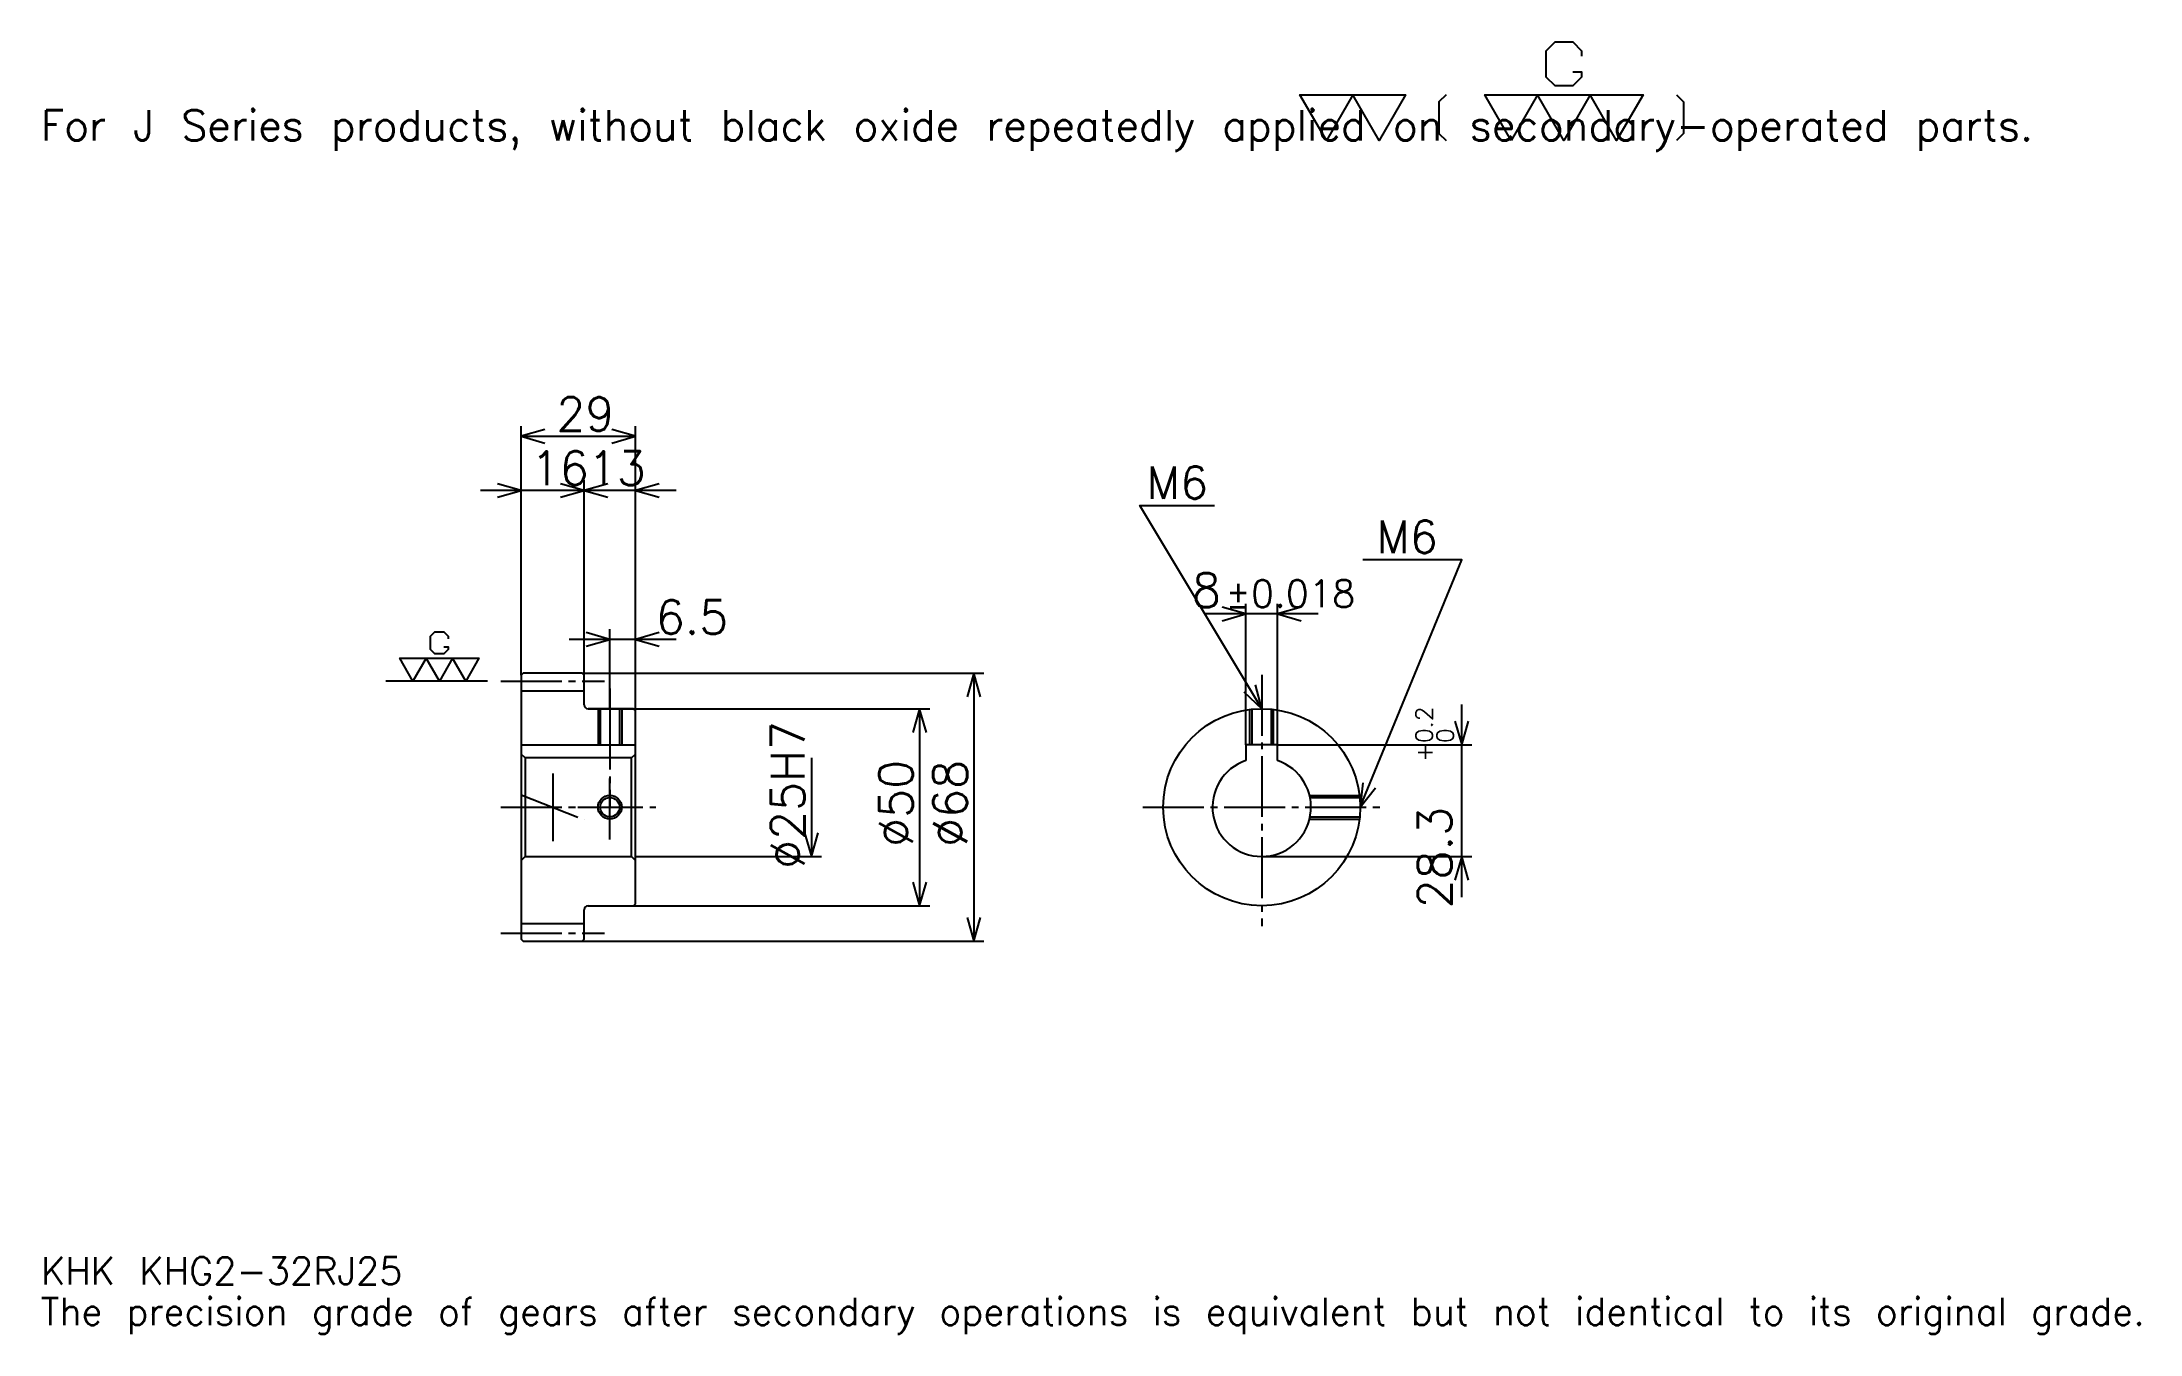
# Model space of a CAD drawing. Extents: x 17 to 550, y 6 to 334.
import ezdxf

# ---------------------------------------------------------------- set-up
doc = ezdxf.new("R2010")
doc.units = 0
doc.linetypes.add('DASHDOT', pattern=[20.608695, 15.456522, -1.717391, 1.717391, -1.717391])
doc.layers.get('0').update_dxf_attribs({"linetype": 'CONTINUOUS'})
doc.layers.add('DASHDOT', color=6, linetype='DASHDOT')
doc.styles.add('KANJI', font='TXT', dxfattribs={"bigfont": 'BIGFONT'})

msp = doc.modelspace()

# ---------------------------------------------------------------- linework, layer by layer
at = {"color": 5}
for p, q in [((139.108704, 173.967392), (139.108704, 236.652176)), ((168.108704, 173.967392), (168.108704, 236.652176)), ((139.108704, 234.07608), (168.108704, 234.07608)), ((165.413055, 220.33696), (128.804352, 220.33696)), ((178.413055, 220.33696), (144.804352, 220.33696)), ((155.108704, 173.967392), (155.108704, 222.913055)), ((341.369568, 189.010864), (312.760864, 189.010864)), ((323.065247, 155.767395), (323.065247, 191.58696)), ((331.065247, 155.767395), (331.065247, 191.58696)), ((178.413055, 182.554352), (151.304352, 182.554352)), ((161.608704, 173.967392), (161.608704, 185.130432)), ((139.108704, 173.467392), (139.108704, 173.967392)), ((154.608704, 173.967392), (168.108704, 173.967392)), ((155.108704, 173.467392), (155.108704, 173.967392)), ((161.608704, 164.967392), (161.608704, 173.967392)), ((161.608704, 164.967392), (161.608704, 173.967392)), ((168.108704, 173.967392), (256.554352, 173.967392)), ((168.108704, 164.467392), (168.108704, 173.967392)), ((253.978271, 173.967392), (253.978271, 105.967392)), ((377.826111, 117.163048), (377.826111, 166.071747)), ((156.108704, 164.967392), (168.108704, 164.967392)), ((168.108704, 164.967392), (242.815216, 164.967392)), ((240.239136, 164.967392), (240.239136, 114.967392)), ((331.065247, 155.767395), (380.402161, 155.767395)), ((212.76088, 152.467392), (212.76088, 127.467392)), ((168.108704, 127.467392), (215.336975, 127.467392)), ((327.065247, 127.467392), (380.402161, 127.467392)), ((156.108704, 114.967392), (168.108704, 114.967392)), ((168.108704, 114.967392), (242.815216, 114.967392)), ((154.608704, 105.967392), (168.108704, 105.967392)), ((168.108704, 105.967392), (256.554352, 105.967392))]:
    msp.add_line(p, q, dxfattribs=at)
at = {"color": 7}
for p, q in [((130.521744, 171.967392), (104.76088, 171.967392)), ((147.108704, 148.554352), (147.108704, 131.380432))]:
    msp.add_line(p, q, dxfattribs=at)
at = {"color": 4}
for p, q in [((139.108704, 169.467392), (155.108704, 169.467392)), ((139.108704, 155.767395), (168.108704, 155.767395)), ((140.108704, 152.467392), (140.108704, 127.467392)), ((167.108704, 152.467392), (168.108704, 153.467392)), ((167.108704, 127.467392), (168.108704, 126.467392)), ((139.108704, 110.467392), (155.108704, 110.467392))]:
    msp.add_line(p, q, dxfattribs=at)
at = {"color": 7}
for points in [[(405.991333, 326.544769), (408.223938, 326.544769), (408.223938, 325.2052), (405.991333, 322.972595), (401.526093, 322.972595), (399.293488, 325.2052), (399.293488, 331.903046), (401.526093, 334.135651), (405.991333, 334.135651), (408.223938, 331.903046), (408.223938, 330.563477)], [(343.478271, 309.130432), (336.780457, 320.73999), (363.571747, 320.73999), (356.873932, 309.130432), (350.176086, 320.73999), (343.478271, 309.130432)], [(373.841736, 320.73999), (372.055664, 318.953918), (372.055664, 310.916504), (373.841736, 309.130432)], [(390.363037, 309.130432), (383.665222, 320.73999), (423.852173, 320.73999), (417.154358, 309.130432), (410.456543, 320.73999), (403.758698, 309.130432), (397.060883, 320.73999), (390.363037, 309.130432)], [(432.33609, 320.73999), (434.122192, 318.953918), (434.122192, 310.916504), (432.33609, 309.130432)], [(119.444572, 180.674561), (120.560883, 180.674561), (120.560883, 180.004791), (119.444572, 178.888489), (117.211967, 178.888489), (116.095657, 180.004791), (116.095657, 183.353699), (117.211967, 184.470001), (119.444572, 184.470001), (120.560883, 183.353699), (120.560883, 182.683914)], [(111.630447, 171.967392), (108.281532, 177.772171), (128.375015, 177.772171), (125.026093, 171.967392), (121.677185, 177.772171), (118.32827, 171.967392), (114.979355, 177.772171), (111.630447, 171.967392)]]:
    msp.add_lwpolyline(points, dxfattribs=at)
at = {"color": 5}
for points in [[(145.119568, 235.793488), (139.108704, 234.07608), (145.119568, 232.358704)], [(162.097839, 232.358704), (168.108704, 234.07608), (162.097839, 235.793488)], [(133.097839, 218.619568), (139.108704, 220.33696), (133.097839, 222.054352)], [(149.097839, 218.619568), (155.108704, 220.33696), (149.097839, 222.054352)], [(161.119568, 222.054352), (155.108704, 220.33696), (161.119568, 218.619568)], [(174.119568, 222.054352), (168.108704, 220.33696), (174.119568, 218.619568)], [(327.065247, 164.967392), (296.152161, 216.489136), (315.043488, 216.489136)], [(352.065247, 139.967392), (377.826111, 202.75), (352.752197, 202.75)], [(317.054382, 187.293472), (323.065247, 189.010864), (317.054382, 190.728256)], [(337.076111, 190.728256), (331.065247, 189.010864), (337.076111, 187.293472)], [(155.597839, 180.83696), (161.608704, 182.554352), (155.597839, 184.271744)], [(174.119568, 184.271744), (168.108704, 182.554352), (174.119568, 180.83696)], [(255.695663, 167.956528), (253.978271, 173.967392), (252.26088, 167.956528)], [(322.5, 169.238083), (327.065247, 164.967392), (325.445312, 171.005264)], [(241.956528, 158.956528), (240.239136, 164.967392), (238.521744, 158.956528)], [(376.108704, 161.778259), (377.826111, 155.767395), (379.543488, 161.778259)], [(352.758148, 146.180267), (352.065247, 139.967392), (355.935852, 144.876404)], [(211.043488, 133.478256), (212.76088, 127.467392), (214.478271, 133.478256)], [(379.543488, 121.456528), (377.826111, 127.467392), (376.108704, 121.456528)], [(238.521744, 120.978264), (240.239136, 114.967392), (241.956528, 120.978264)], [(252.26088, 111.978264), (253.978271, 105.967392), (255.695663, 111.978264)]]:
    msp.add_lwpolyline(points, dxfattribs=at)
at = {"color": 4}
for points in [[(155.108704, 165.967392), (155.108704, 173.467392), (154.608704, 173.967392), (139.608704, 173.967392), (139.108704, 173.467392), (139.108704, 126.467392)], [(156.108704, 114.967392), (167.608704, 114.967392), (168.108704, 115.467392), (168.108704, 164.467392), (167.608704, 164.967392), (156.108704, 164.967392)], [(158.608704, 164.967392), (158.608704, 155.767395)], [(159.148712, 164.967392), (159.148712, 155.767395)], [(164.068695, 164.967392), (164.068695, 155.767395)], [(164.608704, 164.967392), (164.608704, 155.767395)], [(324.065247, 155.767395), (324.065247, 164.786743)], [(324.605225, 155.767395), (324.605225, 164.846069)], [(329.525238, 155.767395), (329.525238, 164.846069)], [(330.065247, 155.767395), (330.065247, 164.786743)], [(331.065247, 151.810104), (331.065247, 155.767395), (323.065247, 155.767395), (323.065247, 151.810104)], [(139.108704, 126.467392), (140.108704, 127.467392), (167.108704, 127.467392), (167.108704, 152.467392), (140.108704, 152.467392), (139.108704, 153.467392)], [(339.19989, 142.967392), (351.884583, 142.967392)], [(339.32077, 142.427399), (351.943909, 142.427399)], [(339.19989, 136.967392), (351.884583, 136.967392)], [(339.32077, 137.507385), (351.943909, 137.507385)], [(139.108704, 126.467392), (139.108704, 106.467392), (139.608704, 105.967392), (154.608704, 105.967392), (155.108704, 106.467392), (155.108704, 113.967392)]]:
    msp.add_lwpolyline(points, dxfattribs=at)
for centre, radius in [((327.065247, 139.967392), 25), ((161.608704, 139.967392), 2.46)]:
    msp.add_circle(centre, radius, dxfattribs=at)
at = {"color": 7}
msp.add_circle((161.608704, 139.967392), 3, dxfattribs=at)
at = {"color": 4}
for centre, radius, start, end in [((156.108704, 165.967392), 1, 180, 270), ((327.065247, 139.967392), 12.5, 108.66292518, 71.33707482), ((156.108704, 113.967392), 1, 90, 180)]:
    msp.add_arc(centre, radius, start, end, dxfattribs=at)
at = {"layer": 'DASHDOT', "color": 7}
for p, q in [((133.956528, 171.967392), (160.26088, 171.967392)), ((327.065247, 173.554352), (327.065247, 109.815216)), ((161.608704, 164.967392), (161.608704, 139.967392)), ((133.956528, 139.967392), (173.26088, 139.967392)), ((139.108704, 143.118683), (155.108704, 136.816101)), ((296.913055, 139.967392), (357.217407, 139.967392)), ((133.956528, 107.967392), (160.26088, 107.967392))]:
    msp.add_line(p, q, dxfattribs=at)
for points in [[(161.608704, 170.119568), (161.608704, 150.615219)], [(161.608704, 131.815216), (161.608704, 148.119568)], [(153.456528, 139.967392), (169.76088, 139.967392)]]:
    msp.add_lwpolyline(points, dxfattribs=at)

# ---------------------------------------------------------------- texts
at = {"color": 7, "style": 'KANJI'}
for s, height, p in [('For J Series products, without black oxide repeatedly applied on secondary-operated parts.', 7.728261, (17.173914, 309.130432)), ('29', 8.586957, (148.027176, 235.450012)), ('16', 8.586957, (141.527176, 221.710876)), ('13', 8.586957, (156.027176, 221.710876)), ('M6', 8.243479, (297.869568, 218.206512)), ('M6', 8.243479, (356.186951, 204.467392)), ('8', 8.586957, (309.340057, 190.728256)), ('%%p0.018', 6.869565, (317.840088, 190.728256)), ('6.5', 8.586957, (173.26088, 183.928253)), ('KHK KHG2-32RJ25', 6.869565, (17.173914, 18.891304)), ('The precision grade of gears after secondary operations is equivalent but not identical to its original grade.', 6.869565, (17.173914, 8.586957))]:
    msp.add_text(s, height=height, dxfattribs=at).set_placement(p)
for s, height, p in [('%%c25H7', 8.586957, (211.043488, 124.296196)), ('0.2', 4.293478, (370.441315, 156.279343)), ('+', 4.293478, (370.441315, 151.470642)), ('0', 4.293478, (375.765228, 156.279343)), ('%%c50', 8.586957, (238.521744, 129.877716)), ('%%c68', 8.586957, (252.26088, 129.877716)), ('28.3', 8.586957, (375.25, 114.302902))]:
    msp.add_text(s, height=height, rotation=90, dxfattribs=at).set_placement(p)

doc.saveas('drawing.dxf')
